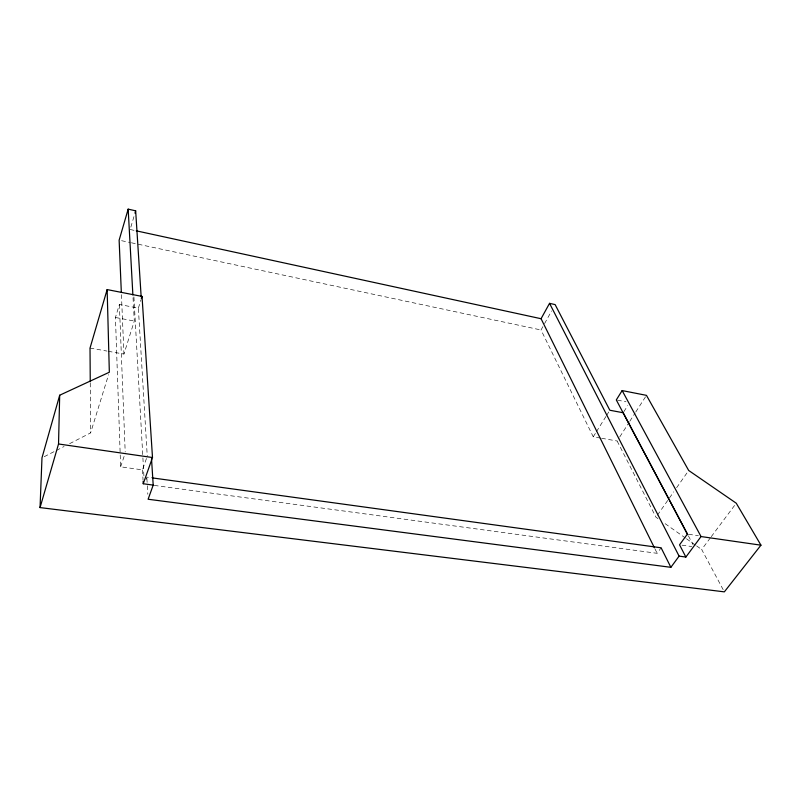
<?xml version="1.0" encoding="UTF-8"?>
<svg xmlns="http://www.w3.org/2000/svg" width="801" height="801" viewBox="0 0 801 801"><rect width="100%" height="100%" fill="white"/><g stroke="black" fill="none" stroke-linecap="round" stroke-linejoin="round"><path stroke-width="0.6" stroke-dasharray="4 3" d="M130.823 227.164L134.278 215.489M146.463 458.472L142.478 469.867L120.621 466.823L115.444 317.486L119.379 304.48L138.363 308.135L147.254 456.19M69.607 443.674L90.603 432.9L108.596 374.608M108.185 351.289L123.935 354.062L134.308 321.031L132.946 296.17M138.363 308.135L140.936 299.934M120.621 466.823L125.236 453.016M146.002 479.459L146.823 477.146L151.779 477.827M600.41 438.057L593.241 436.785L541.035 329.982L543.969 324.695M544.55 323.634L551.599 310.948M593.241 436.785L595.794 432.71M596.435 431.689L606.017 416.37M606.647 415.349L609.211 411.263M623.829 411.724L627.734 405.576M658.011 518.637L655.979 517.206L617.14 441.001L619.133 437.887M619.804 436.855L629.135 422.327M629.796 421.286L635.133 412.986M635.794 411.954L646.457 395.354M657.401 515.173L673.761 491.814M676.605 487.749L687.979 471.499M154.273 485.416L657.16 553.321L661.115 547.804M723.183 589.686L701.686 549.496L710.507 537.681M711.248 536.7L734.777 505.181M44.195 456.71L55.249 451.043M56.35 450.472L64.09 446.507M682.001 545.171L691.784 546.532M688.6 534.287L698.422 535.699M90.022 348.085L106.974 351.068M601.611 438.267L617.14 441.001M115.444 317.486L134.308 321.031M617.511 400.16L626.032 401.792M121.572 240.69L130.132 242.513M131.364 242.773L541.035 329.982M130.132 229.497L135.029 230.568M665.12 523.664L685.436 538.022M686.447 538.733L695.588 545.191M696.61 545.912L701.686 549.496M688.409 535.889L693.065 544.68M654.948 548.845L657.16 553.321M146.893 478.377L147.254 484.515M147.324 485.736L147.825 494.327M133.907 296.891L142.828 456.63M142.898 457.872L144.02 477.847M142.478 469.867L143.049 480.29M121.432 294.638L123.935 354.062M119.379 304.48L125.186 451.764M90.263 383.008L90.603 432.9"/><path stroke-width="1.2" d="M760.95 545.181L701.045 536.55L685.876 557.055L679.548 544.83L687.368 534.107L616.299 399.929L622.147 390.578L646.457 395.354L688.69 470.477L736.249 503.208L760.95 545.181L724.344 591.859L40.05 507.584L58.533 443.984L59.685 395.223L109.337 372.235L107.144 289.582L142.037 296.42L152.5 457.531L143.239 483.754L153.201 485.106L151.529 458.923M40.05 507.584L41.982 457.842L59.685 395.223M141.166 296.841L135.659 210.823L128.17 209.141L119.129 240.17L121.321 292.165M107.144 289.582L90.022 348.085L90.253 381.757M134.969 213.156L135.659 210.823M141.306 298.763L142.037 296.42M153.201 485.106L148.115 499.243L670.878 567.318L679.098 556.134L685.876 557.055M654.397 547.734L541.065 318.718L549.546 303.349L555.123 304.6L609.841 410.242L623.178 412.745L687.819 534.788M153.021 477.997L661.115 547.804L670.878 567.318M58.533 443.984L152.5 457.531M136.25 230.828L541.065 318.718M622.147 390.578L701.045 536.55M549.546 303.349L679.098 556.134M128.17 209.141L132.876 294.918M143.119 481.441L143.239 483.754"/></g></svg>
